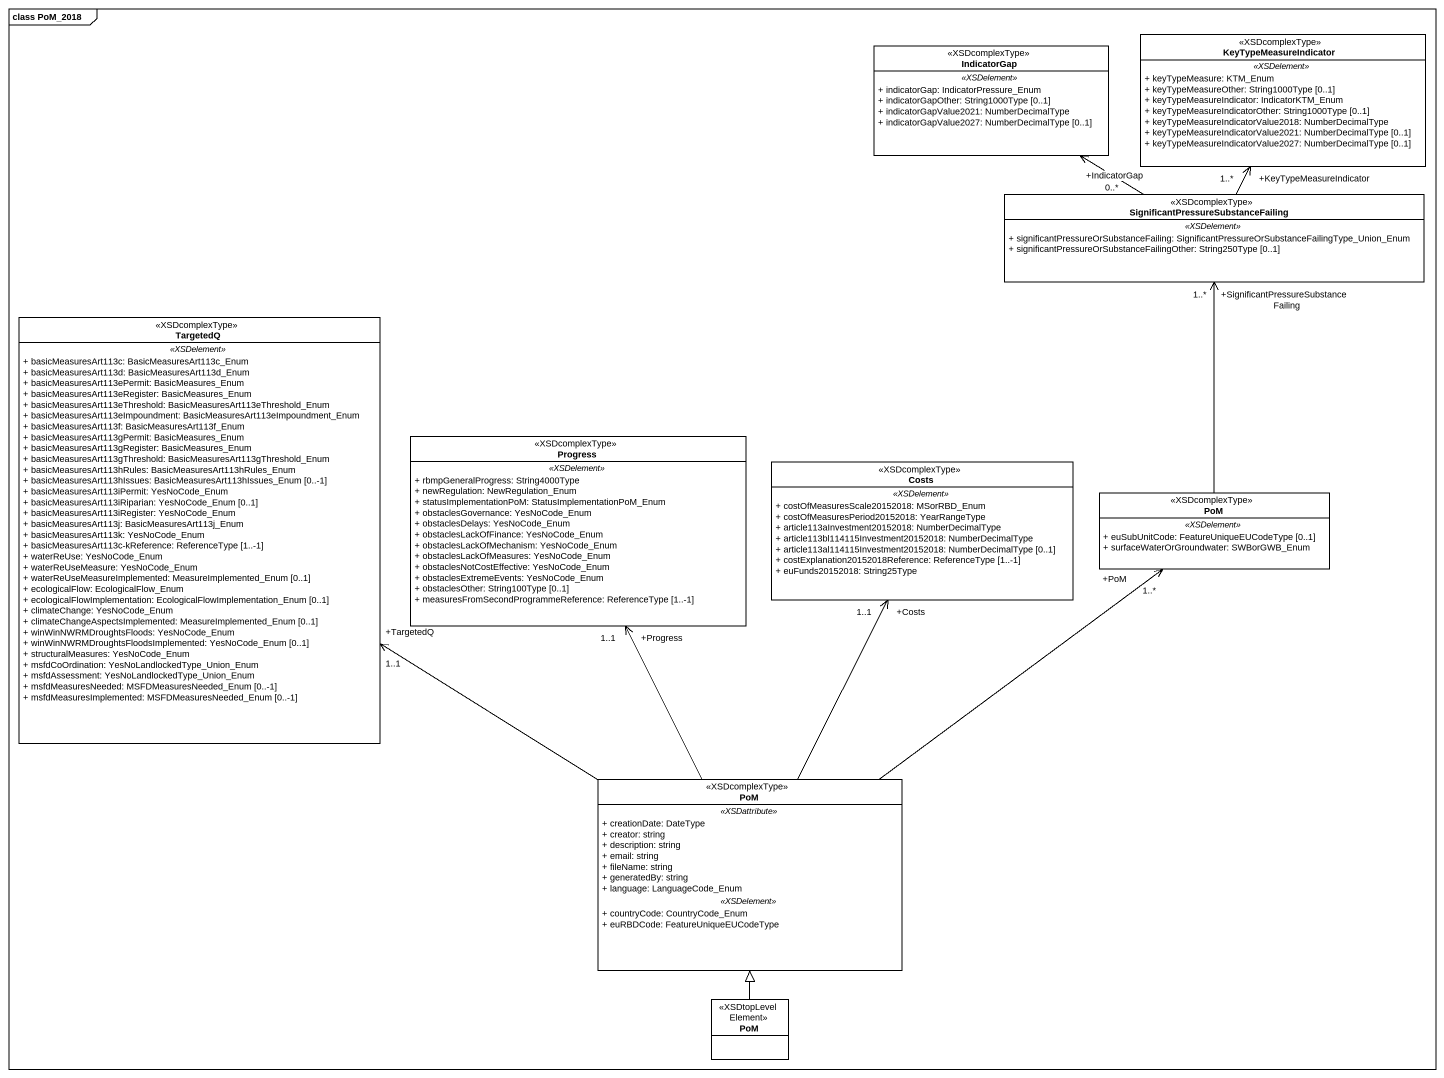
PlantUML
@startuml
mainframe class PoM_2018
hide circle
hide empty members
skinparam classAttributeIconSize 0
class IndicatorGap <<XSDcomplexType>> {
  .. <<XSDelement>> ..
  + indicatorGap: IndicatorPressure_Enum
  + indicatorGapOther: String1000Type [0..1]
  + indicatorGapValue2021: NumberDecimalType
  + indicatorGapValue2027: NumberDecimalType [0..1]
}
class KeyTypeMeasureIndicator <<XSDcomplexType>> {
  .. <<XSDelement>> ..
  + keyTypeMeasure: KTM_Enum
  + keyTypeMeasureOther: String1000Type [0..1]
  + keyTypeMeasureIndicator: IndicatorKTM_Enum
  + keyTypeMeasureIndicatorOther: String1000Type [0..1]
  + keyTypeMeasureIndicatorValue2018: NumberDecimalType
  + keyTypeMeasureIndicatorValue2021: NumberDecimalType [0..1]
  + keyTypeMeasureIndicatorValue2027: NumberDecimalType [0..1]
}
class "SignificantPressureSubstanceFailing" as SignificantPressureSubstance <<XSDcomplexType>> {
  .. <<XSDelement>> ..
  + significantPressureOrSubstanceFailing: SignificantPressureOrSubstanceFailingType_Union_Enum
  + significantPressureOrSubstanceFailingOther: String250Type [0..1]
}
class TargetedQ <<XSDcomplexType>> {
  .. <<XSDelement>> ..
  + basicMeasuresArt113c: BasicMeasuresArt113c_Enum
  + basicMeasuresArt113d: BasicMeasuresArt113d_Enum
  + basicMeasuresArt113ePermit: BasicMeasures_Enum
  + basicMeasuresArt113eRegister: BasicMeasures_Enum
  + basicMeasuresArt113eThreshold: BasicMeasuresArt113eThreshold_Enum
  + basicMeasuresArt113eImpoundment: BasicMeasuresArt113eImpoundment_Enum
  + basicMeasuresArt113f: BasicMeasuresArt113f_Enum
  + basicMeasuresArt113gPermit: BasicMeasures_Enum
  + basicMeasuresArt113gRegister: BasicMeasures_Enum
  + basicMeasuresArt113gThreshold: BasicMeasuresArt113gThreshold_Enum
  + basicMeasuresArt113hRules: BasicMeasuresArt113hRules_Enum
  + basicMeasuresArt113hIssues: BasicMeasuresArt113hIssues_Enum [0..-1]
  + basicMeasuresArt113iPermit: YesNoCode_Enum
  + basicMeasuresArt113iRiparian: YesNoCode_Enum [0..1]
  + basicMeasuresArt113iRegister: YesNoCode_Enum
  + basicMeasuresArt113j: BasicMeasuresArt113j_Enum
  + basicMeasuresArt113k: YesNoCode_Enum
  + basicMeasuresArt113c-kReference: ReferenceType [1..-1]
  + waterReUse: YesNoCode_Enum
  + waterReUseMeasure: YesNoCode_Enum
  + waterReUseMeasureImplemented: MeasureImplemented_Enum [0..1]
  + ecologicalFlow: EcologicalFlow_Enum
  + ecologicalFlowImplementation: EcologicalFlowImplementation_Enum [0..1]
  + climateChange: YesNoCode_Enum
  + climateChangeAspectsImplemented: MeasureImplemented_Enum [0..1]
  + winWinNWRMDroughtsFloods: YesNoCode_Enum
  + winWinNWRMDroughtsFloodsImplemented: YesNoCode_Enum [0..1]
  + structuralMeasures: YesNoCode_Enum
  + msfdCoOrdination: YesNoLandlockedType_Union_Enum
  + msfdAssessment: YesNoLandlockedType_Union_Enum
  + msfdMeasuresNeeded: MSFDMeasuresNeeded_Enum [0..-1]
  + msfdMeasuresImplemented: MSFDMeasuresNeeded_Enum [0..-1]
}
class Progress <<XSDcomplexType>> {
  .. <<XSDelement>> ..
  + rbmpGeneralProgress: String4000Type
  + newRegulation: NewRegulation_Enum
  + statusImplementationPoM: StatusImplementationPoM_Enum
  + obstaclesGovernance: YesNoCode_Enum
  + obstaclesDelays: YesNoCode_Enum
  + obstaclesLackOfFinance: YesNoCode_Enum
  + obstaclesLackOfMechanism: YesNoCode_Enum
  + obstaclesLackOfMeasures: YesNoCode_Enum
  + obstaclesNotCostEffective: YesNoCode_Enum
  + obstaclesExtremeEvents: YesNoCode_Enum
  + obstaclesOther: String100Type [0..1]
  + measuresFromSecondProgrammeReference: ReferenceType [1..-1]
}
class Costs <<XSDcomplexType>> {
  .. <<XSDelement>> ..
  + costOfMeasuresScale20152018: MSorRBD_Enum
  + costOfMeasuresPeriod20152018: YearRangeType
  + article113aInvestment20152018: NumberDecimalType
  + article113bl114115Investment20152018: NumberDecimalType
  + article113al114115Investment20152018: NumberDecimalType [0..1]
  + costExplanation20152018Reference: ReferenceType [1..-1]
  + euFunds20152018: String25Type
}
class PoM <<XSDcomplexType>> {
  .. <<XSDelement>> ..
  + euSubUnitCode: FeatureUniqueEUCodeType [0..1]
  + surfaceWaterOrGroundwater: SWBorGWB_Enum
}
class "PoM" as PoM_2 <<XSDcomplexType>> {
  .. <<XSDattribute>> ..
  + creationDate: DateType
  + creator: string
  + description: string
  + email: string
  + fileName: string
  + generatedBy: string
  + language: LanguageCode_Enum
  .. <<XSDelement>> ..
  + countryCode: CountryCode_Enum
  + euRBDCode: FeatureUniqueEUCodeType
}
class "PoM" as PoM_3 <<XSDtopLevelElement>>
SignificantPressureSubstance -up-> "+IndicatorGap\n0..*" IndicatorGap
SignificantPressureSubstance -up-> "+KeyTypeMeasureIndicator\n1..*" KeyTypeMeasureIndicator
PoM -up-> "+SignificantPressureSubstanceFailing\n1..*" SignificantPressureSubstance
PoM_2 -up-> "+TargetedQ\n1..1" TargetedQ
PoM_2 -up-> "+Progress\n1..1" Progress
PoM_2 -up-> "+Costs\n1..1" Costs
PoM_2 -up-> "+PoM\n1..*" PoM
PoM_3 -up-|> PoM_2
@enduml
